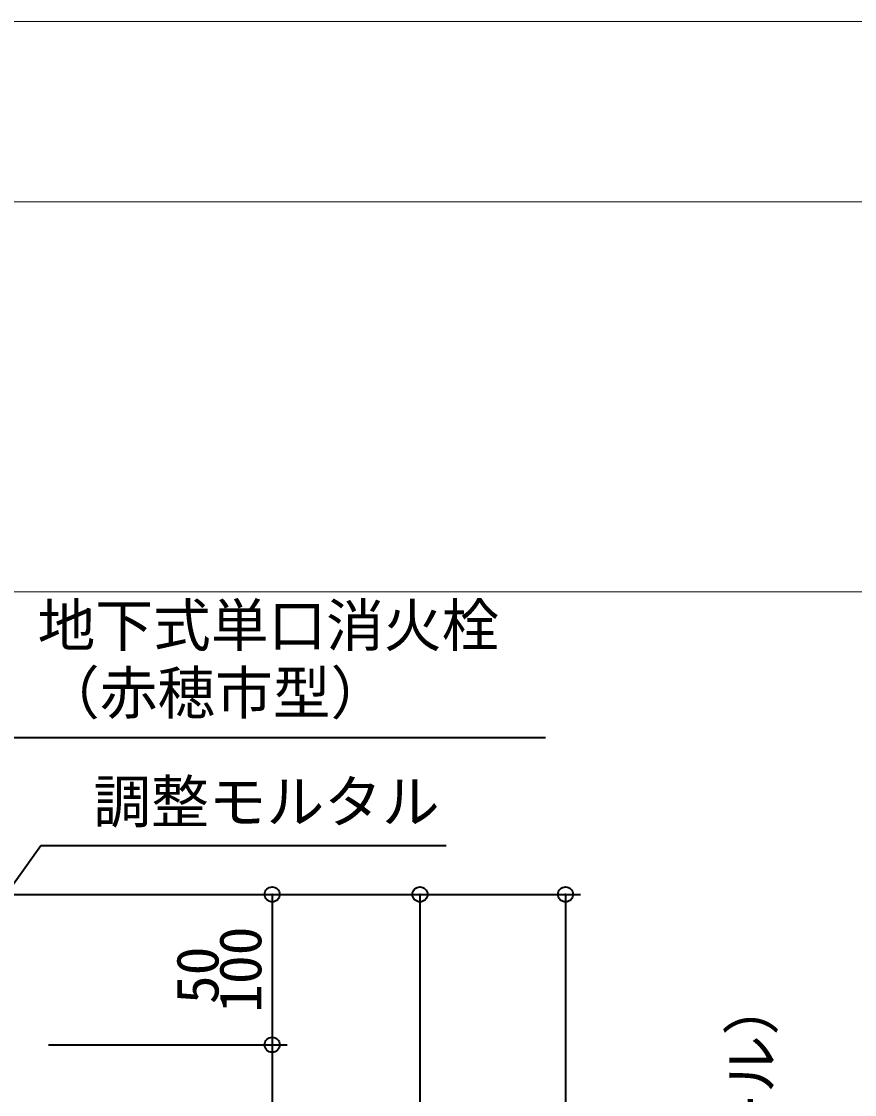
# Model space of a CAD drawing. Units: millimetres at full size, sheet at 1:20. Extents: x -5803 to 5817, y -3160 to 3160.
# Drawn here: x -445 to 109, y 2447 to 3160 of the extents above; entities that cross this region are included whole.
import ezdxf
from ezdxf.enums import TextEntityAlignment as Align

# ---------------------------------------------------------------- set-up
doc = ezdxf.new("R2010")
doc.units = ezdxf.units.MM
doc.header["$LTSCALE"] = 20
doc.header["$PDMODE"] = 32
doc.header["$PDSIZE"] = 10
for name, color, linetype, lineweight in [('0-7_TEMP01', 3, 'Continuous', 18), ('0-D_図面枠', 3, 'Continuous', 18), ('0-E_寸法', 1, 'Continuous', 40)]:
    doc.layers.add(name, color=color, linetype=linetype, lineweight=lineweight)
doc.styles.add('ＭＳ ゴシック', font='')
doc.styles.get('ＭＳ ゴシック').set_extended_font_data('MS Gothic')

msp = doc.modelspace()

# ---------------------------------------------------------------- linework, layer by layer
at = {"layer": '0-7_TEMP01'}
msp.add_line((-4176.06, 2781.2), (1523.94, 2781.2), dxfattribs=at)
msp.add_lwpolyline([(-4296.06, 3160.37), (1643.94, 3160.37), (1643.94, -919.63)], dxfattribs=at)
at = {"layer": '0-D_図面枠'}
msp.add_lwpolyline([(-4176.06, 3040.37), (1523.94, 3040.37), (1523.94, -799.63), (-4176.06, -799.63)], close=True, dxfattribs=at)
at = {"layer": '0-E_寸法'}
for p, q in [((-468.06, 2684.24), (-96.36, 2684.24)), ((-543.18, 2456.81), (-432.23, 2612.57)), ((-432.23, 2612.57), (-162.45, 2612.57)), ((-499.06, 2579.98), (-169.91, 2579.98)), ((-499.06, 2579.98), (-73.09, 2579.98)), ((-499.06, 2579.98), (-268.22, 2579.98)), ((-278.22, 2579.98), (-278.22, 2479.98)), ((-179.92, 2579.98), (-179.92, 1829.98)), ((-83.09, 2579.98), (-83.09, 1679.98)), ((-427.06, 2479.98), (-268.22, 2479.98)), ((-427.06, 2479.98), (-268.22, 2479.98)), ((-278.22, 2479.98), (-278.22, 2429.98))]:
    msp.add_line(p, q, dxfattribs=at)
for p in [(-278.22, 2579.98), (-179.92, 2579.98), (-83.09, 2579.98), (-278.22, 2479.98)]:
    msp.add_point(p, dxfattribs=at)

# ---------------------------------------------------------------- texts
at = {"layer": '0-E_寸法', "style": 'ＭＳ ゴシック'}
for s, p in [('地下式単口消火栓', (-434.31, 2736.39)), ('（赤穂市型）', (-431.38, 2691.49)), ('調整モルタル', (-397.23, 2619.13))]:
    msp.add_text(s, height=28.15, dxfattribs=at).set_placement(p, align=Align.BOTTOM_LEFT)
for s, p in [('100', (-277, 2501.18)), ('50', (-305.51, 2507.02)), ('レバー式補修弁（ボール）', (63.04, 2063.82))]:
    msp.add_text(s, height=28.15, rotation=90, dxfattribs=at).set_placement(p, align=Align.BOTTOM_LEFT)

doc.saveas('drawing.dxf')
